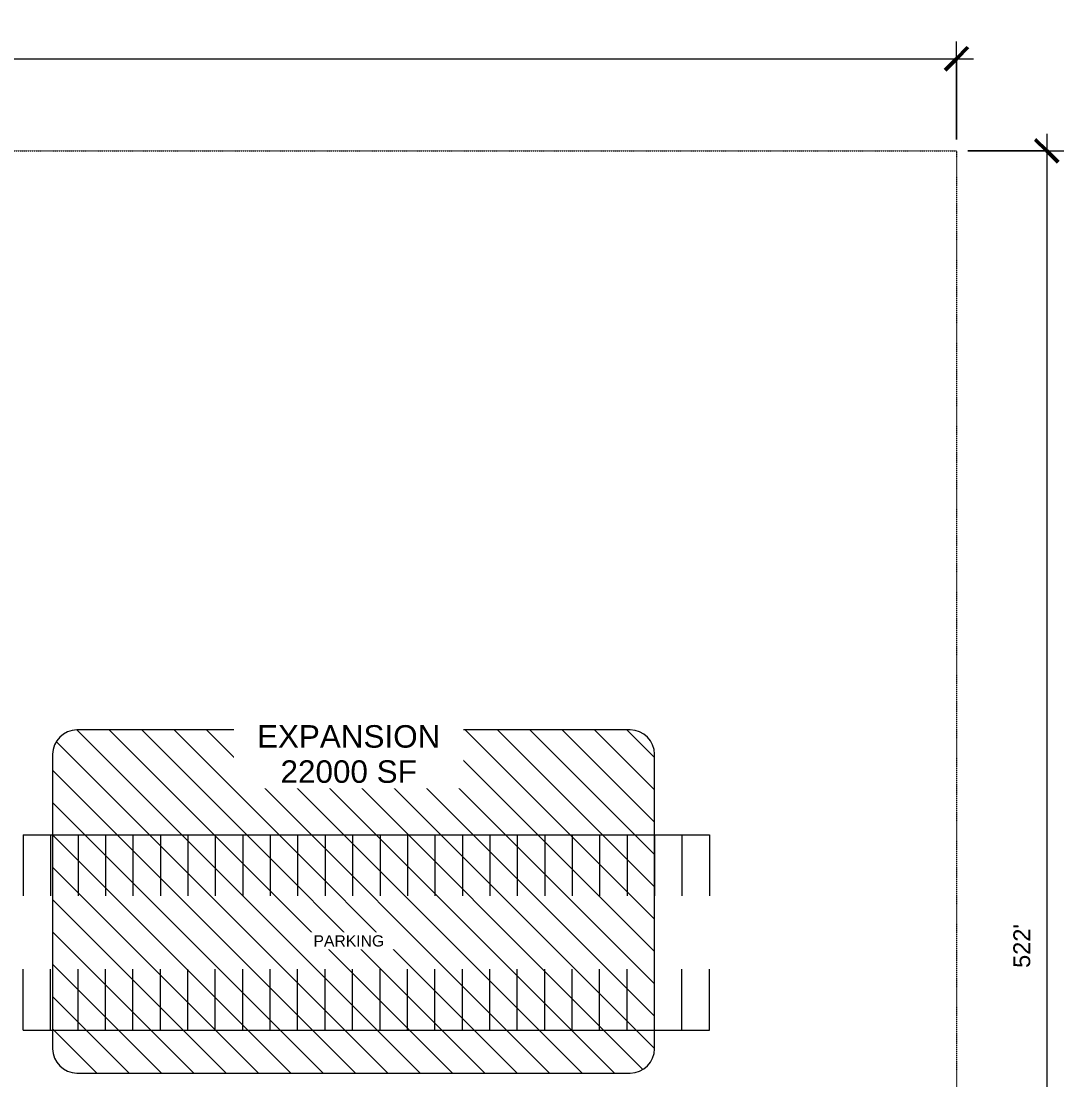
# Model space of a CAD drawing. Header units: inches. Extents: x -7427 to 42674, y -36022 to 16764.
# Drawn here: x 1366 to 5469, y -13527 to -9360 of the extents above; entities that cross this region are included whole.
import ezdxf

# ---------------------------------------------------------------- set-up
doc = ezdxf.new("R2010")
doc.units = ezdxf.units.IN
doc.header["$MEASUREMENT"] = 0
doc.linetypes.add('Hidden 1_8_', pattern=[0.1875, 0.125, -0.0625])
for name, color, linetype, lineweight in [('A-ANNO-DIMS', 211, 'Continuous', 9), ('A-ANNO-DIMS-720', 211, 'Continuous', 9), ('A-DETL-GENF', 92, 'Continuous', 9), ('A-DETL-HDLN', 90, 'Hidden 1_8_', 9), ('A-DETL-WIDE', 214, 'Continuous', 15), ('G-ANNO-TEXT', 231, 'Continuous', 9), ('L-SITE', 91, 'Continuous', 9)]:
    doc.layers.add(name, color=color, linetype=linetype, lineweight=lineweight)
doc.styles.add('Arial', font='arial.ttf', dxfattribs={"height": 44.258982})
doc.styles.add('Arial_1', font='arial.ttf', dxfattribs={"height": 88.517964})
doc.styles.add('Arial_2', font='arial.ttf', dxfattribs={"height": 66.388473})
doc.dimstyles.new('Linear_-_3_32__Arial', dxfattribs={"dimscale": 12, "dimtxt": 67.5, "dimasz": 7.5, "dimexe": 5.625, "dimexo": 3.75, "dimgap": 3.75, "dimtad": 1, "dimdec": 0, "dimrnd": 12, "dimzin": 1, "dimdsep": 46, "dimlunit": 4, "dimtxsty": 'Arial_2', "dimblk1": 'OBLIQUE', "dimblk2": 'OBLIQUE', "dimsah": 1, "dimcen": 0.09, "dimdle": 5.625, "dimazin": 0, "dimtfac": 1, "dimtdec": 4, "dimtix": 1, "dimtmove": 0, "dimatfit": 3, "dimfxl": 0, "dimtvp": 1, "dimfrac": 2, "dimtolj": 1, "dimtzin": 0, "dimarcsym": 0})

# ---------------------------------------------------------------- blocks, each defined once
blk = doc.blocks.new('Parking_Stall_Multiple - Parking_Stall_Multiple-254697-Level 1')
at = {"layer": 'L-SITE'}
for p, q in [((0, 0), (0, -108)), ((0, 0), (240, 0)), ((0, -108), (0, -115.6)), ((0, -108), (240, -108)), ((0, -108), (240, -108)), ((0, -115.6), (0, -216)), ((0, -216), (0, -324)), ((0, -216), (240, -216)), ((0, -216), (240, -216)), ((0, -324), (0, -432)), ((0, -324), (240, -324)), ((0, -324), (240, -324)), ((0, -432), (0, -540)), ((0, -432), (240, -432)), ((0, -432), (240, -432)), ((0, -540), (0, -648)), ((0, -540), (240, -540)), ((0, -540), (240, -540)), ((0, -648), (0, -756)), ((0, -648), (240, -648)), ((0, -648), (240, -648)), ((0, -756), (0, -864)), ((0, -756), (240, -756)), ((0, -756), (240, -756)), ((0, -864), (0, -972)), ((0, -864), (240, -864)), ((0, -864), (240, -864)), ((0, -972), (0, -1080)), ((0, -972), (240, -972)), ((0, -972), (240, -972)), ((0, -1080), (0, -1188)), ((0, -1080), (240, -1080)), ((0, -1080), (240, -1080)), ((0, -1188), (0, -1296)), ((0, -1188), (240, -1188)), ((0, -1188), (240, -1188)), ((0, -1296), (0, -1404)), ((0, -1296), (240, -1296)), ((0, -1296), (240, -1296)), ((0, -1404), (0, -1512)), ((0, -1404), (240, -1404)), ((0, -1404), (240, -1404)), ((0, -1512), (0, -1620)), ((0, -1512), (240, -1512)), ((0, -1512), (240, -1512)), ((0, -1620), (0, -1728)), ((0, -1620), (240, -1620)), ((0, -1620), (240, -1620)), ((0, -1728), (0, -1836)), ((0, -1728), (240, -1728)), ((0, -1728), (240, -1728)), ((0, -1836), (0, -1944)), ((0, -1836), (240, -1836)), ((0, -1836), (240, -1836)), ((0, -1944), (0, -2052)), ((0, -1944), (240, -1944)), ((0, -1944), (240, -1944)), ((0, -2052), (0, -2160)), ((0, -2052), (240, -2052)), ((0, -2052), (240, -2052)), ((0, -2160), (0, -2268)), ((0, -2160), (240, -2160)), ((0, -2160), (240, -2160)), ((0, -2268), (0, -2376)), ((0, -2268), (240, -2268)), ((0, -2268), (240, -2268)), ((0, -2376), (0, -2484)), ((0, -2376), (240, -2376)), ((0, -2376), (240, -2376)), ((0, -2484), (240, -2484)), ((0, -2484), (240, -2484)), ((0, -2484.2), (0, -2592)), ((0, -2592), (0, -2700)), ((0, -2592), (240, -2592)), ((0, -2592), (240, -2592)), ((0, -2700), (240, -2700))]:
    blk.add_line(p, q, dxfattribs=at)
blk = doc.blocks.new('Parking_Stall_Multiple - Parking_Stall_Multiple-254752-Level 1')
at = {"layer": 'L-SITE'}
for p, q in [((0, 2592), (0, 2700)), ((0, 2700), (240, 2700)), ((0, 2592), (240, 2592)), ((0, 2484.2), (0, 2592)), ((0, 2592), (240, 2592)), ((0, 2484), (240, 2484)), ((0, 2376), (0, 2484)), ((0, 2484), (240, 2484)), ((0, 2376), (240, 2376)), ((0, 2268), (0, 2376)), ((0, 2376), (240, 2376)), ((0, 2268), (240, 2268)), ((0, 2160), (0, 2268)), ((0, 2268), (240, 2268)), ((0, 2160), (240, 2160)), ((0, 2052), (0, 2160)), ((0, 2160), (240, 2160)), ((0, 2052), (240, 2052)), ((0, 1944), (0, 2052)), ((0, 2052), (240, 2052)), ((0, 1944), (240, 1944)), ((0, 1836), (0, 1944)), ((0, 1944), (240, 1944)), ((0, 1836), (240, 1836)), ((0, 1728), (0, 1836)), ((0, 1836), (240, 1836)), ((0, 1728), (240, 1728)), ((0, 1620), (0, 1728)), ((0, 1728), (240, 1728)), ((0, 1620), (240, 1620)), ((0, 1512), (0, 1620)), ((0, 1620), (240, 1620)), ((0, 1512), (240, 1512)), ((0, 1404), (0, 1512)), ((0, 1512), (240, 1512)), ((0, 1404), (240, 1404)), ((0, 1296), (0, 1404)), ((0, 1404), (240, 1404)), ((0, 1296), (240, 1296)), ((0, 1188), (0, 1296)), ((0, 1296), (240, 1296)), ((0, 1188), (240, 1188)), ((0, 1080), (0, 1188)), ((0, 1188), (240, 1188)), ((0, 1080), (240, 1080)), ((0, 972), (0, 1080)), ((0, 1080), (240, 1080)), ((0, 972), (240, 972)), ((0, 864), (0, 972)), ((0, 972), (240, 972)), ((0, 864), (240, 864)), ((0, 756), (0, 864)), ((0, 864), (240, 864)), ((0, 756), (240, 756)), ((0, 648), (0, 756)), ((0, 756), (240, 756)), ((0, 648), (240, 648)), ((0, 540), (0, 648)), ((0, 648), (240, 648)), ((0, 540), (240, 540)), ((0, 432), (0, 540)), ((0, 540), (240, 540)), ((0, 432), (240, 432)), ((0, 324), (0, 432)), ((0, 432), (240, 432)), ((0, 324), (240, 324)), ((0, 216), (0, 324)), ((0, 324), (240, 324)), ((0, 216), (240, 216)), ((0, 115.6), (0, 216)), ((0, 216), (240, 216)), ((0, 108), (0, 115.6)), ((0, 108), (240, 108)), ((0, 0), (0, 108)), ((0, 108), (240, 108)), ((0, 0), (240, 0))]:
    blk.add_line(p, q, dxfattribs=at)
blk = doc.blocks.new('DIMBLOCK1-Level 1')
at = {"layer": 'A-ANNO-DIMS-720', "lineweight": 50}
for p, q in [((5401.1, -9870.1), (5356.1, -9825.1)), ((5401.1, -9870.1), (5446.1, -9915.1)), ((5401.1, -16132), (5356.1, -16087)), ((5401.1, -16132), (5446.1, -16177))]:
    blk.add_line(p, q, dxfattribs=at)
at = {"layer": 'A-ANNO-DIMS-720'}
for p, q in [((5401.1, -9802.6), (5401.1, -16199.5)), ((5091.1, -9870.1), (5468.6, -9870.1)), ((5401.1, -9870.1), (5091.1, -9870.1)), ((5091.1, -16132), (5468.6, -16132)), ((5401.1, -16132), (5091.1, -16132))]:
    blk.add_line(p, q, dxfattribs=at)
at = {"layer": 'A-ANNO-DIMS-720', "color": 0, "insert": (5269.9, -13086.2), "char_height": 66.39, "width": 204.369, "attachment_point": 1, "rotation": 90, "line_spacing_factor": 0.938532, "style": 'Arial_2', "bg_fill": 3, "box_fill_scale": 1.25, "bg_fill_color": 0, "bg_fill_transparency": 0}
blk.add_mtext("522'", dxfattribs=at)
blk = doc.blocks.new('_Oblique')
at = {"color": 0, "linetype": 'ByBlock', "lineweight": -2}
blk.add_line((-0.5, -0.5), (0.5, 0.5), dxfattribs=at)
blk = doc.blocks.new('DIMBLOCK47-Level 1')
at = {"layer": 'A-ANNO-DIMS-720'}
for p, q in [((-2931.6, -9825.1), (-2931.6, -9439.9)), ((5046.1, -9825.1), (5046.1, -9439.9)), ((-2999.1, -9507.4), (5113.6, -9507.4)), ((-2931.6, -9507.4), (-2931.6, -9825.1)), ((5046.1, -9507.4), (5046.1, -9825.1))]:
    blk.add_line(p, q, dxfattribs=at)
at = {"layer": 'A-ANNO-DIMS-720', "lineweight": 50}
for p, q in [((-2931.6, -9507.4), (-2886.6, -9462.4)), ((5046.1, -9507.4), (5091.1, -9462.4)), ((-2931.6, -9507.4), (-2976.6, -9552.4)), ((5046.1, -9507.4), (5001.1, -9552.4))]:
    blk.add_line(p, q, dxfattribs=at)
at = {"layer": 'A-ANNO-DIMS-720', "color": 0, "insert": (972.1, -9376.3), "char_height": 66.39, "width": 204.369, "attachment_point": 1, "line_spacing_factor": 0.938532, "style": 'Arial_2', "bg_fill": 3, "box_fill_scale": 1.25, "bg_fill_color": 0, "bg_fill_transparency": 0}
blk.add_mtext("665'", dxfattribs=at)

msp = doc.modelspace()

# ---------------------------------------------------------------- hatches: boundary and pattern name
at = {"layer": 'A-DETL-GENF'}
h = msp.add_hatch(dxfattribs=at)
h.set_pattern_fill('FP_1', color=9, style=0, pattern_type=2)
h.set_pattern_definition([(135, (0, 0), (-63.6396, -63.6396), [])])
h.paths.add_polyline_path([(2573.4, -13500.1), (3768.8, -13499.8), (3775.6, -13499.1), (3782.3, -13497.9), (3789, -13496.2), (3795.5, -13494), (3801.8, -13491.4), (3807.9, -13488.3), (3813.8, -13484.8), (3819.5, -13480.9), (3824.8, -13476.6), (3829.8, -13472), (3834.5, -13466.9), (3838.8, -13461.6), (3842.7, -13456), (3846.2, -13450.1), (3849.3, -13444), (3851.9, -13437.6), (3854, -13431.1), (3855.7, -13424.5), (3857, -13417.7), (3857.7, -13410.9), (3857.9, -13404.1), (3857.7, -12238.7), (3857, -12231.9), (3855.7, -12225.1), (3854, -12218.5), (3851.9, -12212), (3849.3, -12205.7), (3846.2, -12199.5), (3842.7, -12193.6), (3838.8, -12188), (3834.5, -12182.7), (3829.8, -12177.7), (3824.8, -12173), (3819.5, -12168.7), (3813.8, -12164.8), (3807.9, -12161.3), (3801.8, -12158.2), (3795.5, -12155.6), (3789, -12153.4), (3782.3, -12151.7), (3775.6, -12150.5), (3768.8, -12149.8), (3761.9, -12149.5), (1578.4, -12149.8), (1571.6, -12150.5), (1564.9, -12151.7), (1558.2, -12153.4), (1551.7, -12155.6), (1545.4, -12158.2), (1539.3, -12161.3), (1533.4, -12164.8), (1527.8, -12168.7), (1522.4, -12173), (1517.4, -12177.7), (1512.7, -12182.7), (1508.4, -12188), (1504.5, -12193.6), (1501, -12199.5), (1498, -12205.7), (1495.3, -12212), (1493.2, -12218.5), (1491.5, -12225.1), (1490.3, -12231.9), (1489.5, -12238.7), (1489.3, -12245.5), (1489.5, -13410.9), (1490.3, -13417.7), (1491.5, -13424.5), (1493.2, -13431.1), (1495.3, -13437.6), (1498, -13444), (1501, -13450.1), (1504.5, -13456), (1508.4, -13461.6), (1512.7, -13466.9), (1517.4, -13472), (1522.4, -13476.6), (1527.8, -13480.9), (1533.4, -13484.8), (1539.3, -13488.3), (1545.4, -13491.4), (1551.7, -13494), (1558.2, -13496.2), (1564.9, -13497.9), (1571.6, -13499.1), (1578.4, -13499.8), (1585.3, -13500.1), (2142, -13500.1)], flags=0)

# ---------------------------------------------------------------- linework, layer by layer
at = {"layer": 'A-DETL-HDLN'}
for p, q in [((-2931.6, -9870.1), (5046.1, -9870.1)), ((5046.1, -9870.1), (5046.1, -16132))]:
    msp.add_line(p, q, dxfattribs=at)
at = {"layer": 'A-DETL-WIDE'}
for p, q in [((3761.9, -12149.5), (1585.3, -12149.5)), ((1489.3, -12245.5), (1489.3, -13404.1)), ((3857.9, -13404.1), (3857.9, -12245.5)), ((1585.3, -13500.1), (3761.9, -13500.1))]:
    msp.add_line(p, q, dxfattribs=at)
for centre, start, end in [((1585.3, -12245.5), 90, 180), ((3761.9, -12245.5), 0, 90), ((1585.3, -13404.1), 180, 270), ((3761.9, -13404.1), 270, 0)]:
    msp.add_arc(centre, 96, start, end, dxfattribs=at)

# ---------------------------------------------------------------- block references
at = {"layer": 'L-SITE'}
for name, p, rotation in [('Parking_Stall_Multiple - Parking_Stall_Multiple-254752-Level 1', (1373.7, -12562.8), 270), ('Parking_Stall_Multiple - Parking_Stall_Multiple-254697-Level 1', (1373.7, -13330.8), 90)]:
    msp.add_blockref(name, p, dxfattribs=dict(at, rotation=rotation))

# ---------------------------------------------------------------- next in the draw order: texts
at = {"layer": 'G-ANNO-TEXT', "color": 7, "attachment_point": 2, "line_spacing_factor": 0.938532, "bg_fill": 3, "box_fill_scale": 1.25, "bg_fill_color": 0, "bg_fill_transparency": 0}
for s, insert, char_height, width, style in [('EXPANSION\\P22000 SF', (2654.4, -12130.7), 88.52, 858.6, 'Arial_1'), ('PARKING', (2655, -12957.8), 44.26, 331.02, 'Arial')]:
    msp.add_mtext(s, dxfattribs=dict(at, insert=insert, char_height=char_height, width=width, style=style))

# ---------------------------------------------------------------- next in the draw order: dimensions: what is measured, and where the dimension line sits
at = {"layer": 'A-ANNO-DIMS'}
dim = msp.add_linear_dim(base=(5401.1, -16132), p1=(5046.1, -9870.1), p2=(5046.1, -16132), angle=90, dimstyle='Linear_-_3_32__Arial', override={"dimpost": '<>', "dimfxl": 6261.900272}, dxfattribs=at)
dim.commit()
dim.dimension.update_dxf_attribs({"geometry": 'DIMBLOCK1-Level 1', "text_midpoint": (5322.2, -13001)})

# ---------------------------------------------------------------- next in the draw order: dimensions: what is measured, and where the dimension line sits
dim = msp.add_linear_dim(base=(5046.1, -9507.4), p1=(-2931.6, -9870.1), p2=(5046.1, -9870.1), dimstyle='Linear_-_3_32__Arial', override={"dimpost": '<>', "dimfxl": 7977.725351}, dxfattribs=at)
dim.commit()
dim.dimension.update_dxf_attribs({"geometry": 'DIMBLOCK47-Level 1', "text_midpoint": (1057.3, -9428.6)})

doc.saveas('drawing.dxf')
